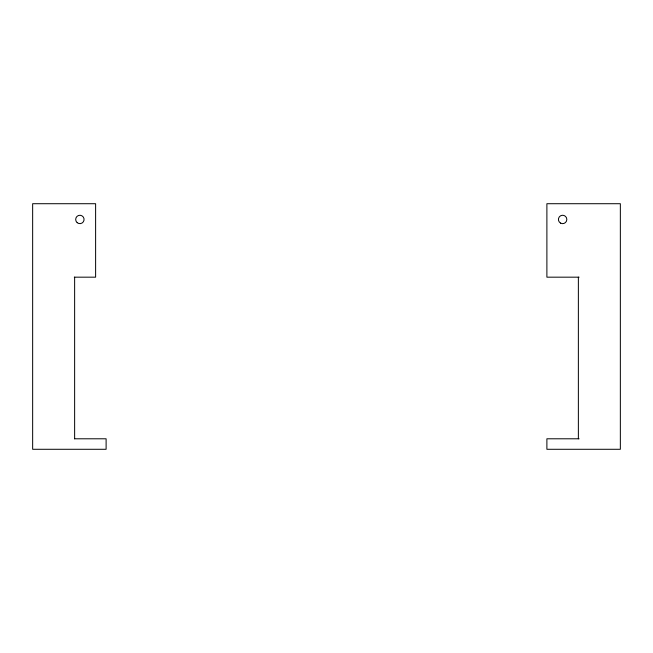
<?xml version="1.0" encoding="UTF-8"?>
<svg xmlns="http://www.w3.org/2000/svg" width="653" height="653" viewBox="0 0 653 653"><rect width="100%" height="100%" fill="white"/><g stroke="black" fill="none" stroke-linecap="round" stroke-linejoin="round"><path stroke-width="0.98" d="M74.287 277.174L95.616 277.174L95.616 203.712L32.65 203.712L32.65 449.288L106.112 449.288L106.112 438.792L74.483 438.792M579.089 277.174L546.888 277.174L546.888 203.712L620.35 203.712L620.35 449.288L546.888 449.288L546.888 438.792L579.089 438.792M578.37 277.174L578.37 438.792M74.63 277.174L74.63 438.792M77.185 222.673A4.196 4.196 0 0 0 84.008 220.175A4.196 4.196 0 0 0 78.433 215.514A4.196 4.196 0 0 0 77.185 222.673M560.527 223.089A4.196 4.196 0 0 0 566.828 219.457A4.196 4.196 0 0 0 560.527 215.816A4.196 4.196 0 0 0 560.527 223.089"/></g></svg>
